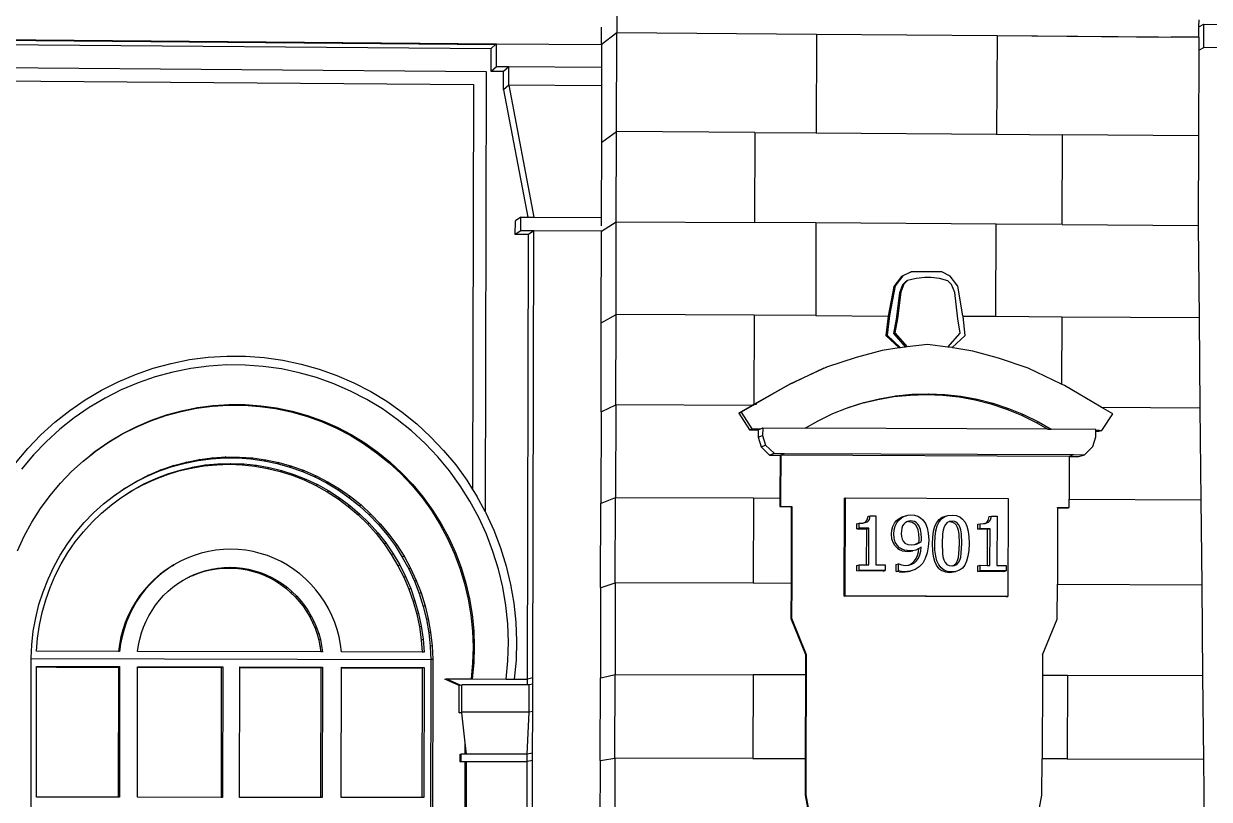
# Model space of a CAD drawing. Extents: x -106 to 80, y -44 to 65.
# Drawn here: x 4.62 to 34.31, y 10.8 to 30.22 of the extents above; entities that cross this region are included whole.
import ezdxf

# ---------------------------------------------------------------- set-up
doc = ezdxf.new("R2010")
doc.units = 0
doc.layers.get('0').update_dxf_attribs({"linetype": 'CONTINUOUS'})

msp = doc.modelspace()

# ---------------------------------------------------------------- linework, layer by layer
for p, q in [((19.47, 30.537), (19.469, 29.998)), ((34.05, 30.139), (34.051, 30.309)), ((19.077, 30.132), (19.076, 29.695)), ((19.078, 29.697), (19.469, 29.997)), ((19.462, 27.518), (19.469, 29.997)), ((19.469, 29.998), (24.474, 29.957)), ((19.469, 29.997), (19.469, 29.998)), ((19.469, 29.997), (24.474, 29.956)), ((34.049, 29.878), (34.05, 30.139)), ((34.05, 30.139), (34.175, 30.206)), ((34.172, 29.617), (34.175, 30.206)), ((34.175, 30.206), (38.14, 30.173)), ((3.073, 29.825), (16.456, 29.716)), ((3.073, 29.807), (16.436, 29.698)), ((3.073, 29.704), (16.324, 29.597)), ((16.436, 29.698), (16.324, 29.597)), ((16.436, 29.698), (16.456, 29.716)), ((16.454, 29.138), (16.456, 29.716)), ((16.456, 29.716), (19.076, 29.695)), ((19.076, 29.695), (19.078, 29.696)), ((19.076, 29.695), (19.078, 29.695)), ((19.078, 29.695), (19.099, 29.695)), ((19.098, 29.117), (19.099, 29.695)), ((19.099, 29.695), (19.099, 29.695)), ((24.474, 29.956), (24.466, 27.482)), ((24.474, 29.957), (28.992, 29.919)), ((24.474, 29.957), (24.474, 29.956)), ((24.474, 29.956), (28.992, 29.919)), ((28.992, 29.919), (28.982, 27.448)), ((28.992, 29.919), (34.049, 29.878)), ((28.992, 29.919), (28.992, 29.919)), ((28.992, 29.919), (33.354, 29.883)), ((34.049, 29.878), (33.354, 29.883)), ((34.049, 29.878), (34.048, 29.552)), ((16.323, 29.022), (16.324, 29.597)), ((34.048, 29.542), (34.038, 27.411)), ((34.048, 29.552), (34.172, 29.617)), ((34.048, 29.552), (34.048, 29.542)), ((36.612, 29.597), (34.172, 29.617)), ((3.318, 29.125), (16.196, 29.023)), ((16.454, 29.138), (16.323, 29.022)), ((16.77, 29.136), (16.454, 29.138)), ((16.77, 29.136), (16.637, 29.02)), ((16.769, 28.675), (16.77, 29.136)), ((19.079, 29.118), (16.77, 29.136)), ((19.098, 29.117), (19.08, 29.118)), ((19.097, 28.657), (19.098, 29.117)), ((16.196, 29.023), (16.172, 18.009)), ((16.637, 29.02), (16.323, 29.022)), ((16.636, 28.561), (16.637, 29.02)), ((3.517, 28.787), (15.882, 28.691)), ((15.882, 28.691), (15.861, 18.556)), ((16.769, 28.675), (16.636, 28.561)), ((16.636, 28.561), (17.239, 25.376)), ((16.769, 28.675), (17.393, 25.374)), ((19.08, 28.657), (16.769, 28.675)), ((19.097, 28.657), (19.081, 28.657)), ((19.093, 27.249), (19.097, 28.657)), ((19.093, 27.249), (19.462, 27.518)), ((19.457, 25.26), (19.462, 27.518)), ((22.924, 27.493), (19.462, 27.518)), ((22.924, 27.493), (22.917, 25.238)), ((22.924, 27.493), (24.466, 27.482)), ((24.466, 27.482), (28.982, 27.448)), ((28.982, 27.448), (30.635, 27.436)), ((30.626, 25.188), (30.635, 27.436)), ((34.038, 27.411), (30.635, 27.436)), ((34.038, 27.411), (34.028, 25.165)), ((19.088, 25.363), (19.093, 27.249)), ((16.929, 24.94), (16.93, 25.281)), ((17.064, 25.377), (16.93, 25.281)), ((17.064, 25.034), (17.064, 25.377)), ((17.064, 25.377), (17.239, 25.376)), ((17.239, 25.376), (17.393, 25.374)), ((17.393, 25.374), (19.087, 25.363)), ((19.087, 25.363), (19.088, 25.363)), ((19.088, 25.155), (19.088, 25.363)), ((19.088, 25.022), (19.457, 25.26)), ((19.451, 22.938), (19.457, 25.26)), ((19.457, 25.26), (22.917, 25.238)), ((24.459, 25.228), (22.917, 25.238)), ((17.064, 25.034), (16.929, 24.94)), ((17.256, 24.938), (16.929, 24.94)), ((17.392, 25.032), (17.064, 25.034)), ((17.392, 25.032), (17.256, 24.938)), ((17.366, 13.845), (17.392, 25.032)), ((19.088, 25.021), (17.392, 25.032)), ((19.082, 22.73), (19.088, 25.021)), ((19.088, 25.021), (19.088, 25.03)), ((19.088, 25.021), (19.088, 25.021)), ((19.088, 25.021), (19.088, 25.021)), ((24.459, 25.228), (24.452, 22.909)), ((28.973, 25.198), (24.459, 25.228)), ((28.965, 22.884), (28.973, 25.198)), ((30.626, 25.188), (28.973, 25.198)), ((30.626, 25.188), (34.028, 25.165)), ((34.028, 25.165), (34.051, 22.855)), ((17.231, 13.81), (17.256, 24.938)), ((26.598, 23.889), (26.405, 23.64)), ((26.631, 23.905), (26.438, 23.656)), ((26.807, 23.989), (26.598, 23.889)), ((26.598, 23.889), (26.631, 23.905)), ((26.718, 23.771), (26.625, 23.682)), ((26.807, 23.989), (26.631, 23.905)), ((26.751, 23.787), (26.658, 23.698)), ((26.751, 23.787), (26.718, 23.771)), ((26.966, 23.842), (26.751, 23.787)), ((26.807, 23.989), (26.84, 24.005)), ((26.84, 24.005), (26.807, 23.989)), ((26.807, 23.989), (26.807, 23.989)), ((27.609, 24.001), (26.84, 24.005)), ((27.182, 23.866), (26.966, 23.842)), ((27.334, 23.865), (27.182, 23.866)), ((27.549, 23.838), (27.334, 23.865)), ((27.764, 23.781), (27.549, 23.838)), ((27.817, 23.898), (27.609, 24.001)), ((27.856, 23.691), (27.764, 23.781)), ((28.008, 23.647), (27.817, 23.898)), ((26.405, 23.64), (26.269, 22.899)), ((26.438, 23.656), (26.301, 22.914)), ((26.405, 23.64), (26.438, 23.656)), ((26.548, 23.481), (26.464, 22.821)), ((26.581, 23.497), (26.497, 22.836)), ((26.625, 23.682), (26.548, 23.481)), ((26.581, 23.497), (26.548, 23.481)), ((26.658, 23.698), (26.581, 23.497)), ((26.658, 23.698), (26.625, 23.682)), ((27.932, 23.489), (27.856, 23.691)), ((28.01, 22.827), (27.932, 23.489)), ((28.139, 22.903), (28.008, 23.647)), ((19.093, 22.736), (19.451, 22.938)), ((19.445, 20.674), (19.451, 22.938)), ((22.91, 22.918), (19.451, 22.938)), ((22.91, 22.918), (22.903, 20.683)), ((24.452, 22.909), (22.91, 22.918)), ((24.452, 22.909), (26.269, 22.899)), ((26.269, 22.899), (26.209, 22.409)), ((26.301, 22.914), (26.242, 22.423)), ((26.269, 22.899), (26.301, 22.914)), ((28.141, 22.888), (28.139, 22.903)), ((28.965, 22.884), (28.141, 22.888)), ((28.195, 22.412), (28.141, 22.888)), ((30.616, 22.874), (28.965, 22.884)), ((30.616, 22.874), (30.609, 21.191)), ((34.051, 22.855), (30.616, 22.874)), ((19.076, 20.497), (19.082, 22.73)), ((19.082, 22.73), (19.092, 22.736)), ((26.464, 22.821), (26.399, 22.464)), ((26.497, 22.836), (26.432, 22.478)), ((26.497, 22.836), (26.464, 22.821)), ((28.073, 22.469), (28.01, 22.827)), ((34.051, 22.855), (34.074, 20.603)), ((26.209, 22.409), (26.242, 22.423)), ((26.209, 22.409), (26.538, 22.099)), ((26.242, 22.423), (26.579, 22.105)), ((26.432, 22.478), (26.399, 22.464)), ((26.399, 22.464), (26.703, 22.121)), ((26.432, 22.478), (26.745, 22.126)), ((27.758, 22.121), (28.073, 22.469)), ((27.866, 22.107), (28.195, 22.412)), ((26.119, 22.033), (25.467, 21.864)), ((26.538, 22.099), (26.119, 22.033)), ((26.579, 22.105), (26.538, 22.099)), ((26.62, 22.112), (26.579, 22.105)), ((26.703, 22.121), (26.62, 22.112)), ((26.745, 22.126), (26.703, 22.121)), ((27.252, 22.186), (26.745, 22.126)), ((27.758, 22.121), (27.252, 22.186)), ((27.866, 22.107), (27.758, 22.121)), ((27.882, 22.105), (27.866, 22.107)), ((28.383, 22.021), (27.882, 22.105)), ((29.031, 21.845), (28.383, 22.021)), ((7.86, 21.591), (8.313, 21.714)), ((8.313, 21.714), (8.773, 21.807)), ((8.773, 21.807), (9.238, 21.868)), ((9.238, 21.868), (9.706, 21.897)), ((9.708, 21.675), (9.254, 21.646)), ((9.706, 21.897), (10.175, 21.894)), ((10.164, 21.672), (9.708, 21.675)), ((10.175, 21.894), (10.642, 21.86)), ((10.642, 21.86), (11.106, 21.795)), ((11.106, 21.795), (11.565, 21.698)), ((11.565, 21.698), (12.016, 21.57)), ((25.467, 21.864), (24.721, 21.617)), ((29.773, 21.59), (29.031, 21.845)), ((6.983, 21.254), (7.416, 21.437)), ((7.416, 21.437), (7.86, 21.591)), ((7.914, 21.377), (7.483, 21.227)), ((8.354, 21.497), (7.914, 21.377)), ((8.802, 21.587), (8.354, 21.497)), ((9.254, 21.646), (8.802, 21.587)), ((10.618, 21.639), (10.164, 21.672)), ((11.07, 21.575), (10.618, 21.639)), ((11.516, 21.481), (11.07, 21.575)), ((11.954, 21.356), (11.516, 21.481)), ((12.016, 21.57), (12.458, 21.412)), ((12.458, 21.412), (12.889, 21.224)), ((24.659, 21.59), (23.744, 21.164)), ((24.721, 21.617), (23.804, 21.191)), ((24.659, 21.59), (24.721, 21.617)), ((30.609, 21.191), (29.773, 21.59)), ((6.563, 21.041), (6.983, 21.254)), ((7.483, 21.227), (7.062, 21.049)), ((12.384, 21.203), (11.954, 21.356)), ((12.803, 21.02), (12.384, 21.203)), ((12.889, 21.224), (13.307, 21.008)), ((23.744, 21.164), (22.903, 20.683)), ((23.804, 21.191), (22.962, 20.708)), ((23.744, 21.164), (23.804, 21.191)), ((30.683, 21.156), (30.609, 21.191)), ((31.56, 20.641), (30.683, 21.156)), ((5.77, 20.533), (6.158, 20.801)), ((6.158, 20.801), (6.563, 21.041)), ((6.654, 20.842), (6.26, 20.608)), ((7.062, 21.049), (6.654, 20.842)), ((13.209, 20.81), (12.803, 21.02)), ((13.6, 20.573), (13.209, 20.81)), ((13.307, 21.008), (13.709, 20.764)), ((25.609, 20.715), (26.007, 20.812)), ((25.655, 20.733), (26.053, 20.83)), ((26.007, 20.812), (26.41, 20.882)), ((26.007, 20.812), (26.053, 20.83)), ((26.053, 20.83), (26.457, 20.9)), ((26.41, 20.882), (26.817, 20.922)), ((26.41, 20.882), (26.457, 20.9)), ((26.457, 20.9), (26.865, 20.941)), ((26.817, 20.922), (26.865, 20.941)), ((26.817, 20.922), (27.226, 20.935)), ((26.865, 20.941), (27.274, 20.953)), ((27.226, 20.935), (27.274, 20.953)), ((27.226, 20.935), (27.635, 20.918)), ((27.274, 20.953), (27.683, 20.937)), ((27.635, 20.918), (27.683, 20.937)), ((27.635, 20.918), (28.041, 20.873)), ((27.683, 20.937), (28.09, 20.892)), ((28.041, 20.873), (28.09, 20.892)), ((28.041, 20.873), (28.443, 20.8)), ((28.09, 20.892), (28.493, 20.819)), ((28.443, 20.8), (28.493, 20.819)), ((28.443, 20.8), (28.84, 20.699)), ((28.493, 20.819), (28.89, 20.717)), ((5.399, 20.24), (5.77, 20.533)), ((6.26, 20.608), (5.882, 20.348)), ((8.175, 20.407), (8.559, 20.512)), ((8.197, 20.424), (8.581, 20.529)), ((8.559, 20.512), (8.949, 20.591)), ((8.559, 20.512), (8.581, 20.529)), ((8.581, 20.529), (8.971, 20.608)), ((8.949, 20.591), (9.343, 20.643)), ((8.949, 20.591), (8.971, 20.608)), ((8.971, 20.608), (9.366, 20.66)), ((9.343, 20.643), (9.739, 20.668)), ((9.343, 20.643), (9.366, 20.66)), ((9.366, 20.66), (9.763, 20.685)), ((9.739, 20.668), (9.763, 20.685)), ((9.739, 20.668), (9.764, 20.667)), ((9.763, 20.685), (9.764, 20.685)), ((9.764, 20.667), (9.764, 20.685)), ((9.764, 20.685), (10.161, 20.683)), ((9.764, 20.667), (10.136, 20.666)), ((10.136, 20.666), (10.161, 20.683)), ((10.136, 20.666), (10.532, 20.637)), ((10.161, 20.683), (10.557, 20.654)), ((10.532, 20.637), (10.557, 20.654)), ((10.532, 20.637), (10.926, 20.581)), ((10.557, 20.654), (10.951, 20.599)), ((10.926, 20.581), (10.951, 20.599)), ((10.926, 20.581), (11.314, 20.499)), ((10.951, 20.599), (11.34, 20.516)), ((11.314, 20.499), (11.34, 20.516)), ((11.314, 20.499), (11.697, 20.39)), ((11.34, 20.516), (11.723, 20.408)), ((13.974, 20.31), (13.6, 20.573)), ((13.709, 20.764), (14.095, 20.494)), ((14.095, 20.494), (14.462, 20.198)), ((19.076, 20.497), (19.07, 18.211)), ((19.076, 20.497), (19.097, 20.507)), ((19.097, 20.507), (19.445, 20.674)), ((19.445, 20.674), (19.439, 18.357)), ((22.859, 20.658), (19.445, 20.674)), ((22.859, 20.658), (22.525, 20.467)), ((22.525, 20.467), (22.583, 20.492)), ((22.918, 20.683), (22.583, 20.492)), ((22.583, 20.492), (22.853, 20.078)), ((22.903, 20.683), (22.859, 20.658)), ((22.859, 20.658), (22.918, 20.683)), ((22.903, 20.683), (22.962, 20.708)), ((22.962, 20.683), (22.918, 20.683)), ((22.962, 20.708), (22.962, 20.683)), ((24.882, 20.455), (25.22, 20.59)), ((25.22, 20.59), (25.609, 20.715)), ((25.22, 20.59), (25.264, 20.608)), ((25.264, 20.608), (25.655, 20.733)), ((25.609, 20.715), (25.655, 20.733)), ((28.84, 20.699), (28.89, 20.717)), ((28.84, 20.699), (29.229, 20.57)), ((28.89, 20.717), (29.279, 20.588)), ((29.229, 20.57), (29.279, 20.588)), ((29.229, 20.57), (29.608, 20.415)), ((29.279, 20.588), (29.659, 20.432)), ((31.604, 20.615), (31.56, 20.641)), ((31.604, 20.615), (34.074, 20.603)), ((31.892, 20.447), (31.604, 20.615)), ((34.074, 20.603), (34.097, 18.299)), ((5.049, 19.922), (5.399, 20.24)), ((5.882, 20.348), (5.523, 20.063)), ((7.433, 20.12), (7.799, 20.276)), ((7.454, 20.137), (7.821, 20.293)), ((7.799, 20.276), (8.175, 20.407)), ((7.799, 20.276), (7.821, 20.293)), ((7.821, 20.293), (8.197, 20.424)), ((8.175, 20.407), (8.197, 20.424)), ((11.697, 20.39), (11.723, 20.408)), ((11.697, 20.39), (12.072, 20.256)), ((11.723, 20.408), (12.098, 20.273)), ((12.072, 20.256), (12.098, 20.273)), ((12.072, 20.256), (12.436, 20.097)), ((12.098, 20.273), (12.464, 20.114)), ((14.331, 20.022), (13.974, 20.31)), ((14.462, 20.198), (14.809, 19.878)), ((22.525, 20.467), (22.794, 20.054)), ((24.189, 20.093), (24.511, 20.276)), ((24.511, 20.276), (24.882, 20.455)), ((29.608, 20.415), (29.659, 20.432)), ((29.608, 20.415), (29.975, 20.233)), ((29.659, 20.432), (30.027, 20.25)), ((29.975, 20.233), (30.027, 20.25)), ((29.975, 20.233), (30.264, 20.065)), ((30.027, 20.25), (30.346, 20.064)), ((31.62, 20.037), (31.892, 20.447)), ((4.72, 19.581), (5.049, 19.922)), ((5.523, 20.063), (5.182, 19.753)), ((6.734, 19.735), (7.077, 19.939)), ((6.754, 19.751), (7.098, 19.956)), ((7.077, 19.939), (7.433, 20.12)), ((7.077, 19.939), (7.098, 19.956)), ((7.098, 19.956), (7.454, 20.137)), ((7.433, 20.12), (7.454, 20.137)), ((12.436, 20.097), (12.464, 20.114)), ((12.436, 20.097), (12.79, 19.913)), ((12.464, 20.114), (12.818, 19.93)), ((12.79, 19.913), (12.818, 19.93)), ((12.79, 19.913), (13.131, 19.706)), ((12.818, 19.93), (13.159, 19.723)), ((14.669, 19.711), (14.331, 20.022)), ((22.794, 20.054), (22.853, 20.078)), ((22.794, 20.054), (23.013, 20.053)), ((22.853, 20.078), (23.073, 20.077)), ((23.013, 20.053), (23.073, 20.077)), ((23.013, 20.053), (23.013, 19.865)), ((23.013, 19.865), (23.123, 19.909)), ((23.073, 20.077), (23.124, 20.098)), ((23.124, 20.098), (23.123, 19.909)), ((23.123, 19.909), (23.197, 19.669)), ((23.124, 20.098), (24.189, 20.093)), ((30.264, 20.065), (24.189, 20.093)), ((30.264, 20.065), (30.346, 20.064)), ((31.467, 20.059), (30.346, 20.064)), ((31.466, 19.871), (31.467, 20.014)), ((31.467, 20.038), (31.467, 20.059)), ((31.467, 20.038), (31.561, 20.038)), ((31.467, 20.014), (31.467, 20.038)), ((31.467, 20.014), (31.545, 20.013)), ((31.545, 20.013), (31.561, 20.038)), ((31.545, 20.013), (31.62, 20.037)), ((31.561, 20.038), (31.62, 20.037)), ((5.182, 19.753), (4.863, 19.422)), ((6.406, 19.508), (6.734, 19.735)), ((6.425, 19.524), (6.754, 19.751)), ((6.734, 19.735), (6.754, 19.751)), ((13.131, 19.706), (13.159, 19.723)), ((13.131, 19.706), (13.457, 19.477)), ((13.159, 19.723), (13.486, 19.493)), ((14.985, 19.378), (14.669, 19.711)), ((14.809, 19.878), (15.134, 19.535)), ((23.013, 19.865), (23.086, 19.625)), ((23.086, 19.625), (23.197, 19.669)), ((23.086, 19.625), (23.296, 19.419)), ((23.197, 19.669), (23.408, 19.462)), ((31.18, 19.427), (31.391, 19.632)), ((31.391, 19.632), (31.466, 19.871)), ((4.415, 19.219), (4.72, 19.581)), ((4.863, 19.422), (4.566, 19.069)), ((6.105, 19.268), (6.263, 19.394)), ((6.112, 19.274), (6.262, 19.394)), ((6.262, 19.394), (6.303, 19.427)), ((6.263, 19.394), (6.262, 19.394)), ((6.263, 19.394), (6.304, 19.426)), ((6.303, 19.427), (6.411, 19.512)), ((6.304, 19.426), (6.303, 19.427)), ((6.304, 19.426), (6.406, 19.508)), ((6.406, 19.508), (6.411, 19.512)), ((6.411, 19.512), (6.425, 19.524)), ((6.411, 19.512), (6.425, 19.524)), ((6.411, 19.512), (6.411, 19.512)), ((8.691, 19.241), (9.018, 19.307)), ((8.984, 19.283), (9.314, 19.327)), ((9.018, 19.307), (8.984, 19.283)), ((9.018, 19.307), (9.349, 19.35)), ((9.349, 19.35), (9.314, 19.327)), ((9.314, 19.327), (9.646, 19.348)), ((9.349, 19.35), (9.682, 19.371)), ((9.682, 19.371), (9.646, 19.348)), ((9.646, 19.348), (9.979, 19.346)), ((9.682, 19.371), (10.015, 19.37)), ((10.015, 19.37), (9.979, 19.346)), ((9.979, 19.346), (10.31, 19.322)), ((10.015, 19.37), (10.347, 19.346)), ((10.347, 19.346), (10.31, 19.322)), ((10.31, 19.322), (10.64, 19.276)), ((10.347, 19.346), (10.677, 19.3)), ((10.677, 19.3), (10.64, 19.276)), ((10.677, 19.3), (11.004, 19.231)), ((13.457, 19.477), (13.486, 19.493)), ((13.457, 19.477), (13.768, 19.225)), ((13.486, 19.493), (13.797, 19.241)), ((15.278, 19.024), (14.985, 19.378)), ((15.134, 19.535), (15.437, 19.172)), ((23.296, 19.419), (23.408, 19.462)), ((23.296, 19.419), (23.56, 19.418)), ((23.408, 19.462), (23.673, 19.46)), ((23.56, 19.418), (23.557, 18.341)), ((23.56, 19.418), (23.577, 19.424)), ((23.577, 19.424), (23.574, 18.347)), ((23.577, 19.424), (23.673, 19.46)), ((23.577, 19.424), (30.8, 19.393)), ((23.673, 19.46), (30.917, 19.429)), ((30.8, 19.386), (30.796, 18.312)), ((30.8, 19.393), (30.917, 19.429)), ((30.8, 19.386), (30.8, 19.393)), ((30.8, 19.386), (31.042, 19.385)), ((30.917, 19.429), (31.18, 19.427)), ((31.042, 19.385), (31.18, 19.427)), ((5.537, 18.714), (5.815, 19.004)), ((5.815, 19.004), (6.105, 19.268)), ((6.105, 19.268), (6.112, 19.274)), ((7.714, 18.891), (8.021, 19.021)), ((7.746, 18.914), (8.054, 19.045)), ((8.021, 19.021), (8.336, 19.13)), ((8.054, 19.045), (8.021, 19.021)), ((8.054, 19.045), (8.369, 19.154)), ((8.192, 18.925), (8.499, 19.02)), ((8.225, 18.948), (8.533, 19.044)), ((8.336, 19.13), (8.658, 19.218)), ((8.369, 19.154), (8.336, 19.13)), ((8.369, 19.154), (8.691, 19.241)), ((8.499, 19.02), (8.812, 19.094)), ((8.499, 19.02), (8.533, 19.044)), ((8.533, 19.044), (8.846, 19.118)), ((8.658, 19.218), (8.984, 19.283)), ((8.691, 19.241), (8.658, 19.218)), ((8.812, 19.094), (9.129, 19.147)), ((8.812, 19.094), (8.846, 19.118)), ((8.846, 19.118), (9.164, 19.17)), ((9.129, 19.147), (9.449, 19.178)), ((9.129, 19.147), (9.164, 19.17)), ((9.164, 19.17), (9.484, 19.201)), ((9.449, 19.178), (9.484, 19.201)), ((9.449, 19.178), (9.77, 19.187)), ((9.484, 19.201), (9.806, 19.211)), ((9.77, 19.187), (9.806, 19.211)), ((9.77, 19.187), (10.091, 19.175)), ((9.806, 19.211), (10.127, 19.199)), ((10.091, 19.175), (10.127, 19.199)), ((10.091, 19.175), (10.41, 19.141)), ((10.127, 19.199), (10.447, 19.165)), ((10.41, 19.141), (10.447, 19.165)), ((10.41, 19.141), (10.727, 19.086)), ((10.447, 19.165), (10.764, 19.109)), ((10.64, 19.276), (10.966, 19.208)), ((10.727, 19.086), (10.764, 19.109)), ((10.727, 19.086), (11.039, 19.01)), ((10.764, 19.109), (11.077, 19.033)), ((11.004, 19.231), (10.966, 19.208)), ((10.966, 19.208), (11.286, 19.118)), ((11.004, 19.231), (11.325, 19.141)), ((11.039, 19.01), (11.077, 19.033)), ((11.039, 19.01), (11.345, 18.912)), ((11.077, 19.033), (11.384, 18.935)), ((11.325, 19.141), (11.286, 19.118)), ((11.286, 19.118), (11.6, 19.006)), ((11.325, 19.141), (11.64, 19.029)), ((11.64, 19.029), (11.6, 19.006)), ((11.6, 19.006), (11.906, 18.874)), ((11.64, 19.029), (11.946, 18.897)), ((13.768, 19.225), (13.797, 19.241)), ((13.768, 19.225), (14.062, 18.954)), ((13.797, 19.241), (14.091, 18.969)), ((15.549, 18.651), (15.278, 19.024)), ((15.437, 19.172), (15.715, 18.788)), ((5.279, 18.405), (5.537, 18.714)), ((7.129, 18.57), (7.416, 18.741)), ((7.159, 18.593), (7.447, 18.763)), ((7.437, 18.756), (7.416, 18.741)), ((7.416, 18.741), (7.446, 18.756)), ((7.445, 18.761), (7.437, 18.756)), ((7.437, 18.756), (7.446, 18.756)), ((7.447, 18.763), (7.445, 18.761)), ((7.445, 18.761), (7.458, 18.762)), ((7.446, 18.756), (7.458, 18.762)), ((7.447, 18.763), (7.746, 18.914)), ((7.458, 18.762), (7.714, 18.891)), ((7.599, 18.675), (7.891, 18.81)), ((7.63, 18.697), (7.923, 18.833)), ((7.746, 18.914), (7.714, 18.891)), ((7.891, 18.81), (8.192, 18.925)), ((7.891, 18.81), (7.923, 18.833)), ((7.923, 18.833), (8.225, 18.948)), ((8.192, 18.925), (8.225, 18.948)), ((11.345, 18.912), (11.384, 18.935)), ((11.345, 18.912), (11.645, 18.795)), ((11.384, 18.935), (11.684, 18.817)), ((11.645, 18.795), (11.684, 18.817)), ((11.645, 18.795), (11.936, 18.657)), ((11.684, 18.817), (11.976, 18.679)), ((11.946, 18.897), (11.906, 18.874)), ((11.906, 18.874), (12.203, 18.721)), ((11.946, 18.897), (12.243, 18.744)), ((12.243, 18.744), (12.203, 18.721)), ((12.203, 18.721), (12.489, 18.549)), ((12.243, 18.744), (12.53, 18.571)), ((14.062, 18.954), (14.091, 18.969)), ((14.062, 18.954), (14.337, 18.662)), ((14.091, 18.969), (14.367, 18.678)), ((15.715, 18.788), (15.861, 18.556)), ((6.869, 18.392), (7.035, 18.506)), ((6.883, 18.403), (7.035, 18.507)), ((7.035, 18.507), (7.159, 18.593)), ((7.035, 18.506), (7.129, 18.57)), ((7.035, 18.506), (7.035, 18.507)), ((7.048, 18.349), (7.316, 18.52)), ((7.074, 18.368), (7.347, 18.542)), ((7.159, 18.593), (7.129, 18.57)), ((7.316, 18.52), (7.599, 18.675)), ((7.316, 18.52), (7.347, 18.542)), ((7.347, 18.542), (7.63, 18.697)), ((7.599, 18.675), (7.63, 18.697)), ((11.936, 18.657), (11.976, 18.679)), ((11.936, 18.657), (12.218, 18.5)), ((11.976, 18.679), (12.258, 18.522)), ((12.218, 18.5), (12.258, 18.522)), ((12.218, 18.5), (12.489, 18.325)), ((12.258, 18.522), (12.53, 18.346)), ((12.53, 18.571), (12.489, 18.549)), ((12.489, 18.549), (12.763, 18.357)), ((12.53, 18.571), (12.805, 18.379)), ((14.337, 18.662), (14.367, 18.678)), ((14.337, 18.662), (14.593, 18.354)), ((14.367, 18.678), (14.623, 18.368)), ((15.794, 18.261), (15.549, 18.651)), ((15.861, 18.556), (15.967, 18.387)), ((5.041, 18.08), (5.279, 18.405)), ((6.37, 17.97), (6.619, 18.195)), ((6.565, 17.967), (6.813, 18.176)), ((6.619, 18.195), (6.869, 18.392)), ((6.813, 18.176), (7.048, 18.349)), ((6.869, 18.392), (6.883, 18.403)), ((7.048, 18.349), (7.074, 18.368)), ((12.489, 18.325), (12.53, 18.346)), ((12.489, 18.325), (12.747, 18.131)), ((12.53, 18.346), (12.789, 18.153)), ((12.747, 18.131), (12.789, 18.153)), ((12.747, 18.131), (12.993, 17.921)), ((12.805, 18.379), (12.763, 18.357)), ((12.763, 18.357), (13.025, 18.148)), ((12.789, 18.153), (13.035, 17.942)), ((12.805, 18.379), (13.067, 18.17)), ((13.067, 18.17), (13.025, 18.148)), ((13.025, 18.148), (13.272, 17.922)), ((13.067, 18.17), (13.314, 17.943)), ((14.593, 18.354), (14.623, 18.368)), ((14.593, 18.354), (14.828, 18.028)), ((14.623, 18.368), (14.858, 18.042)), ((16.013, 17.855), (15.794, 18.261)), ((16.172, 18.009), (15.967, 18.387)), ((19.065, 16.101), (19.07, 18.211)), ((19.07, 18.211), (19.101, 18.223)), ((19.102, 18.224), (19.439, 18.357)), ((19.433, 16.219), (19.439, 18.357)), ((19.439, 18.357), (22.896, 18.344)), ((22.896, 18.344), (22.889, 16.208)), ((22.896, 18.344), (23.557, 18.341)), ((23.557, 18.341), (23.556, 18.127)), ((23.556, 18.127), (23.573, 18.133)), ((23.556, 18.127), (23.841, 18.126)), ((23.557, 18.341), (23.574, 18.347)), ((23.574, 18.347), (23.573, 18.133)), ((23.573, 18.133), (23.858, 18.132)), ((23.841, 18.126), (23.835, 16.205)), ((23.841, 18.126), (23.858, 18.132)), ((23.858, 18.132), (23.852, 16.209)), ((25.162, 15.885), (25.17, 18.341)), ((25.17, 18.341), (25.197, 18.35)), ((25.189, 15.892), (25.197, 18.35)), ((25.197, 18.35), (29.27, 18.333)), ((29.27, 18.333), (29.261, 15.879)), ((30.795, 18.104), (30.796, 18.312)), ((30.796, 18.312), (34.097, 18.299)), ((34.097, 18.299), (34.119, 16.167)), ((4.825, 17.739), (5.041, 18.08)), ((6.136, 17.728), (6.37, 17.97)), ((6.332, 17.741), (6.565, 17.967)), ((12.993, 17.921), (13.035, 17.942)), ((12.993, 17.921), (13.225, 17.695)), ((13.035, 17.942), (13.267, 17.715)), ((13.314, 17.943), (13.272, 17.922)), ((13.272, 17.922), (13.504, 17.679)), ((13.314, 17.943), (13.547, 17.7)), ((14.828, 18.028), (14.858, 18.042)), ((14.828, 18.028), (15.041, 17.687)), ((14.858, 18.042), (15.071, 17.701)), ((16.205, 17.436), (16.013, 17.855)), ((16.172, 18.009), (16.193, 17.97)), ((16.193, 17.97), (16.391, 17.538)), ((25.741, 17.795), (25.764, 17.888)), ((25.764, 17.888), (25.819, 17.901)), ((25.797, 17.808), (25.819, 17.901)), ((25.819, 17.901), (25.96, 17.901)), ((25.96, 17.901), (25.955, 16.668)), ((26.479, 17.78), (26.542, 17.834)), ((26.536, 17.793), (26.598, 17.846)), ((26.542, 17.834), (26.616, 17.874)), ((26.598, 17.846), (26.673, 17.887)), ((26.616, 17.874), (26.698, 17.899)), ((26.673, 17.887), (26.721, 17.901)), ((26.698, 17.899), (26.755, 17.912)), ((26.698, 17.899), (26.721, 17.901)), ((26.721, 17.901), (26.755, 17.912)), ((26.755, 17.912), (26.837, 17.92)), ((26.837, 17.92), (26.926, 17.912)), ((26.926, 17.912), (27.006, 17.888)), ((27.006, 17.888), (27.076, 17.849)), ((27.076, 17.849), (27.136, 17.796)), ((27.54, 17.746), (27.6, 17.821)), ((27.542, 17.808), (27.616, 17.861)), ((27.6, 17.821), (27.674, 17.874)), ((27.616, 17.861), (27.705, 17.893)), ((27.674, 17.874), (27.763, 17.906)), ((27.705, 17.893), (27.763, 17.906)), ((27.763, 17.906), (27.865, 17.916)), ((27.865, 17.916), (27.969, 17.905)), ((27.969, 17.905), (28.058, 17.871)), ((28.058, 17.871), (28.132, 17.815)), ((28.132, 17.815), (28.191, 17.738)), ((28.77, 17.784), (28.793, 17.877)), ((28.793, 17.877), (28.852, 17.889)), ((28.829, 17.796), (28.852, 17.889)), ((28.852, 17.889), (28.992, 17.889)), ((28.992, 17.889), (28.987, 16.658)), ((30.511, 18.1), (30.504, 16.183)), ((30.511, 18.106), (30.774, 18.104)), ((30.511, 18.1), (30.511, 18.106)), ((30.511, 18.1), (30.774, 18.099)), ((30.774, 18.099), (30.774, 18.104)), ((30.774, 18.099), (30.795, 18.104)), ((30.774, 18.104), (30.795, 18.104)), ((4.632, 17.385), (4.825, 17.739)), ((5.918, 17.471), (6.136, 17.728)), ((6.113, 17.5), (6.332, 17.741)), ((13.225, 17.695), (13.267, 17.715)), ((13.225, 17.695), (13.441, 17.453)), ((13.267, 17.715), (13.484, 17.473)), ((13.547, 17.7), (13.504, 17.679)), ((13.504, 17.679), (13.719, 17.422)), ((13.547, 17.7), (13.763, 17.442)), ((15.041, 17.687), (15.071, 17.701)), ((15.041, 17.687), (15.231, 17.333)), ((15.071, 17.701), (15.262, 17.346)), ((16.391, 17.538), (16.561, 17.095)), ((25.485, 17.698), (25.541, 17.711)), ((25.485, 17.574), (25.485, 17.698)), ((25.485, 17.574), (25.54, 17.586)), ((25.485, 17.574), (25.729, 17.573)), ((25.54, 17.586), (25.541, 17.711)), ((25.785, 17.585), (25.54, 17.586)), ((25.541, 17.711), (25.635, 17.718)), ((25.635, 17.718), (25.689, 17.738)), ((25.635, 17.718), (25.661, 17.721)), ((25.661, 17.721), (25.745, 17.75)), ((25.689, 17.738), (25.719, 17.762)), ((25.719, 17.762), (25.741, 17.795)), ((25.726, 16.669), (25.729, 17.573)), ((25.729, 17.573), (25.785, 17.585)), ((25.745, 17.75), (25.774, 17.775)), ((25.774, 17.775), (25.797, 17.808)), ((25.782, 16.668), (25.785, 17.585)), ((26.351, 17.437), (26.36, 17.538)), ((26.36, 17.538), (26.386, 17.63)), ((26.386, 17.63), (26.426, 17.711)), ((26.408, 17.45), (26.417, 17.551)), ((26.417, 17.551), (26.442, 17.642)), ((26.426, 17.711), (26.479, 17.78)), ((26.442, 17.642), (26.483, 17.724)), ((26.483, 17.724), (26.536, 17.793)), ((26.608, 17.591), (26.591, 17.456)), ((26.629, 17.645), (26.608, 17.591)), ((26.658, 17.69), (26.629, 17.645)), ((26.694, 17.725), (26.658, 17.69)), ((26.736, 17.751), (26.694, 17.725)), ((26.75, 17.755), (26.736, 17.751)), ((26.783, 17.766), (26.75, 17.755)), ((26.779, 17.758), (26.75, 17.755)), ((26.779, 17.758), (26.868, 17.741)), ((26.836, 17.77), (26.783, 17.766)), ((26.925, 17.754), (26.836, 17.77)), ((26.868, 17.741), (26.909, 17.717)), ((26.909, 17.717), (26.949, 17.68)), ((26.966, 17.73), (26.925, 17.754)), ((26.988, 17.622), (26.949, 17.68)), ((27.006, 17.693), (26.966, 17.73)), ((27.018, 17.545), (26.988, 17.622)), ((27.045, 17.635), (27.006, 17.693)), ((27.036, 17.444), (27.018, 17.545)), ((27.075, 17.557), (27.045, 17.635)), ((27.093, 17.456), (27.075, 17.557)), ((27.136, 17.796), (27.198, 17.709)), ((27.198, 17.709), (27.244, 17.598)), ((27.244, 17.598), (27.272, 17.46)), ((27.402, 17.513), (27.436, 17.636)), ((27.436, 17.636), (27.482, 17.734)), ((27.44, 17.378), (27.46, 17.526)), ((27.46, 17.526), (27.493, 17.648)), ((27.482, 17.734), (27.542, 17.808)), ((27.493, 17.648), (27.54, 17.746)), ((27.641, 17.542), (27.627, 17.445)), ((27.665, 17.621), (27.641, 17.542)), ((27.698, 17.684), (27.665, 17.621)), ((27.741, 17.729), (27.698, 17.684)), ((27.782, 17.749), (27.741, 17.729)), ((27.796, 17.756), (27.782, 17.749)), ((27.807, 17.752), (27.782, 17.749)), ((27.865, 17.765), (27.796, 17.756)), ((27.807, 17.752), (27.875, 17.743)), ((27.934, 17.755), (27.865, 17.765)), ((27.875, 17.743), (27.93, 17.715)), ((27.972, 17.671), (27.93, 17.715)), ((27.988, 17.728), (27.934, 17.755)), ((28.004, 17.609), (27.972, 17.671)), ((28.03, 17.683), (27.988, 17.728)), ((28.027, 17.532), (28.004, 17.609)), ((28.041, 17.437), (28.027, 17.532)), ((28.062, 17.622), (28.03, 17.683)), ((28.085, 17.544), (28.062, 17.622)), ((28.1, 17.449), (28.085, 17.544)), ((28.191, 17.738), (28.236, 17.638)), ((28.236, 17.638), (28.268, 17.516)), ((28.514, 17.562), (28.515, 17.687)), ((28.514, 17.562), (28.573, 17.575)), ((28.758, 17.561), (28.514, 17.562)), ((28.515, 17.687), (28.574, 17.7)), ((28.573, 17.575), (28.574, 17.7)), ((28.817, 17.574), (28.573, 17.575)), ((28.574, 17.7), (28.663, 17.707)), ((28.663, 17.707), (28.719, 17.726)), ((28.663, 17.707), (28.694, 17.709)), ((28.694, 17.709), (28.778, 17.739)), ((28.719, 17.726), (28.748, 17.75)), ((28.748, 17.75), (28.77, 17.784)), ((28.755, 16.658), (28.758, 17.561)), ((28.758, 17.561), (28.817, 17.574)), ((28.778, 17.739), (28.807, 17.763)), ((28.807, 17.763), (28.829, 17.796)), ((28.814, 16.658), (28.817, 17.574)), ((4.463, 17.018), (4.632, 17.385)), ((5.717, 17.199), (5.918, 17.471)), ((5.726, 16.977), (5.911, 17.245)), ((5.911, 17.245), (6.113, 17.5)), ((13.441, 17.453), (13.484, 17.473)), ((13.441, 17.453), (13.641, 17.198)), ((13.484, 17.473), (13.684, 17.218)), ((13.763, 17.442), (13.719, 17.422)), ((13.719, 17.422), (13.917, 17.151)), ((13.763, 17.442), (13.961, 17.17)), ((15.231, 17.333), (15.262, 17.346)), ((15.231, 17.333), (15.398, 16.967)), ((15.262, 17.346), (15.429, 16.979)), ((16.37, 17.004), (16.205, 17.436)), ((26.36, 17.325), (26.351, 17.437)), ((26.388, 17.23), (26.36, 17.325)), ((26.433, 17.152), (26.388, 17.23)), ((26.417, 17.337), (26.408, 17.45)), ((26.444, 17.242), (26.417, 17.337)), ((26.49, 17.164), (26.444, 17.242)), ((26.591, 17.456), (26.597, 17.378)), ((26.597, 17.378), (26.613, 17.314)), ((26.613, 17.314), (26.641, 17.262)), ((26.641, 17.262), (26.683, 17.217)), ((26.93, 17.181), (27.038, 17.231)), ((26.979, 17.189), (27.095, 17.243)), ((27.042, 17.318), (27.036, 17.444)), ((27.038, 17.231), (27.041, 17.268)), ((27.041, 17.268), (27.042, 17.318)), ((27.099, 17.33), (27.093, 17.456)), ((27.095, 17.243), (27.098, 17.28)), ((27.098, 17.28), (27.099, 17.33)), ((27.281, 17.289), (27.271, 17.124)), ((27.272, 17.46), (27.281, 17.289)), ((27.375, 17.193), (27.382, 17.366)), ((27.382, 17.366), (27.402, 17.513)), ((27.433, 17.205), (27.44, 17.378)), ((27.627, 17.445), (27.616, 17.205)), ((28.051, 17.193), (28.041, 17.437)), ((28.109, 17.205), (28.1, 17.449)), ((28.268, 17.516), (28.287, 17.371)), ((28.287, 17.371), (28.293, 17.204)), ((5.534, 16.915), (5.717, 17.199)), ((5.558, 16.697), (5.726, 16.977)), ((9.066, 16.963), (8.887, 16.907)), ((9.248, 17.006), (9.066, 16.963)), ((9.432, 17.038), (9.248, 17.006)), ((9.618, 17.056), (9.432, 17.038)), ((9.805, 17.062), (9.618, 17.056)), ((9.991, 17.055), (9.805, 17.062)), ((10.177, 17.035), (9.991, 17.055)), ((10.361, 17.003), (10.177, 17.035)), ((10.543, 16.958), (10.361, 17.003)), ((10.721, 16.901), (10.543, 16.958)), ((13.641, 17.198), (13.684, 17.218)), ((13.641, 17.198), (13.824, 16.93)), ((13.684, 17.218), (13.868, 16.949)), ((13.824, 16.93), (13.868, 16.949)), ((13.824, 16.93), (13.99, 16.65)), ((13.868, 16.949), (14.034, 16.668)), ((13.961, 17.17), (13.917, 17.151)), ((13.917, 17.151), (14.098, 16.866)), ((13.961, 17.17), (14.142, 16.885)), ((15.398, 16.967), (15.429, 16.979)), ((15.398, 16.967), (15.54, 16.59)), ((15.429, 16.979), (15.572, 16.602)), ((16.506, 16.562), (16.37, 17.004)), ((16.561, 17.095), (16.701, 16.641)), ((26.497, 17.088), (26.433, 17.152)), ((26.553, 17.1), (26.49, 17.164)), ((26.497, 17.088), (26.559, 17.048)), ((26.615, 17.06), (26.553, 17.1)), ((26.62, 17.024), (26.559, 17.048)), ((26.677, 17.035), (26.615, 17.06)), ((26.62, 17.024), (26.756, 17.007)), ((26.813, 17.018), (26.677, 17.035)), ((26.683, 17.217), (26.761, 17.179)), ((26.756, 17.007), (26.83, 17.012)), ((26.761, 17.179), (26.854, 17.169)), ((26.887, 17.024), (26.813, 17.018)), ((26.83, 17.012), (26.887, 17.024)), ((26.854, 17.169), (26.93, 17.181)), ((26.956, 17.041), (26.887, 17.024)), ((26.93, 17.181), (26.979, 17.189)), ((27.034, 17.082), (26.956, 17.041)), ((27.001, 16.907), (27.024, 16.997)), ((27.024, 16.997), (27.034, 17.082)), ((27.094, 17.113), (27.034, 17.082)), ((27.058, 16.918), (27.081, 17.009)), ((27.081, 17.009), (27.094, 17.113)), ((27.242, 16.968), (27.195, 16.829)), ((27.271, 17.124), (27.242, 16.968)), ((27.381, 17.025), (27.375, 17.193)), ((27.4, 16.88), (27.381, 17.025)), ((27.438, 17.037), (27.433, 17.205)), ((27.457, 16.892), (27.438, 17.037)), ((27.616, 17.205), (27.624, 16.965)), ((27.624, 16.965), (27.637, 16.874)), ((28.024, 16.854), (28.039, 16.948)), ((28.039, 16.948), (28.051, 17.193)), ((28.083, 16.865), (28.098, 16.96)), ((28.098, 16.96), (28.109, 17.205)), ((28.286, 17.032), (28.265, 16.885)), ((28.293, 17.204), (28.286, 17.032)), ((5.371, 16.619), (5.534, 16.915)), ((5.409, 16.406), (5.558, 16.697)), ((8.346, 16.65), (8.282, 16.609)), ((8.376, 16.667), (8.286, 16.609)), ((8.346, 16.65), (8.379, 16.668)), ((8.376, 16.667), (8.346, 16.65)), ((8.379, 16.668), (8.376, 16.667)), ((8.543, 16.76), (8.379, 16.668)), ((8.713, 16.839), (8.543, 16.76)), ((8.887, 16.907), (8.713, 16.839)), ((10.895, 16.832), (10.721, 16.901)), ((11.065, 16.751), (10.895, 16.832)), ((11.228, 16.659), (11.065, 16.751)), ((11.385, 16.556), (11.228, 16.659)), ((13.99, 16.65), (14.034, 16.668)), ((13.99, 16.65), (14.136, 16.36)), ((14.034, 16.668), (14.181, 16.377)), ((14.142, 16.885), (14.098, 16.866)), ((14.098, 16.866), (14.259, 16.571)), ((14.142, 16.885), (14.304, 16.589)), ((16.701, 16.641), (16.812, 16.178)), ((25.481, 16.519), (25.482, 16.658)), ((25.482, 16.658), (25.537, 16.669)), ((25.537, 16.53), (25.537, 16.669)), ((25.537, 16.669), (25.726, 16.669)), ((25.726, 16.669), (25.782, 16.668)), ((25.955, 16.668), (26.194, 16.667)), ((26.194, 16.667), (26.194, 16.527)), ((26.465, 16.683), (26.522, 16.694)), ((26.465, 16.508), (26.465, 16.683)), ((26.521, 16.519), (26.522, 16.694)), ((26.522, 16.694), (26.531, 16.694)), ((26.531, 16.694), (26.601, 16.669)), ((26.601, 16.669), (26.699, 16.657)), ((26.699, 16.657), (26.757, 16.662)), ((26.757, 16.662), (26.8, 16.675)), ((26.757, 16.662), (26.783, 16.664)), ((26.783, 16.664), (26.857, 16.686)), ((26.8, 16.675), (26.865, 16.712)), ((26.857, 16.686), (26.922, 16.723)), ((26.865, 16.712), (26.921, 16.763)), ((26.921, 16.763), (26.966, 16.828)), ((26.922, 16.723), (26.978, 16.775)), ((26.966, 16.828), (27.001, 16.907)), ((26.978, 16.775), (27.023, 16.84)), ((27.023, 16.84), (27.058, 16.918)), ((27.131, 16.716), (27.045, 16.623)), ((27.195, 16.829), (27.131, 16.716)), ((27.432, 16.758), (27.4, 16.88)), ((27.477, 16.659), (27.432, 16.758)), ((27.489, 16.769), (27.457, 16.892)), ((27.536, 16.582), (27.477, 16.659)), ((27.534, 16.67), (27.489, 16.769)), ((27.594, 16.593), (27.534, 16.67)), ((27.637, 16.874), (27.661, 16.792)), ((27.661, 16.792), (27.692, 16.73)), ((27.692, 16.73), (27.735, 16.683)), ((27.735, 16.683), (27.79, 16.655)), ((27.79, 16.655), (27.861, 16.645)), ((27.861, 16.645), (27.881, 16.647)), ((27.881, 16.647), (27.926, 16.669)), ((27.881, 16.647), (27.929, 16.654)), ((27.926, 16.669), (27.969, 16.714)), ((27.929, 16.654), (27.984, 16.681)), ((27.969, 16.714), (28.002, 16.777)), ((27.984, 16.681), (28.027, 16.726)), ((28.002, 16.777), (28.024, 16.854)), ((28.027, 16.726), (28.06, 16.788)), ((28.06, 16.788), (28.083, 16.865)), ((28.186, 16.664), (28.126, 16.589)), ((28.232, 16.763), (28.186, 16.664)), ((28.265, 16.885), (28.232, 16.763)), ((28.51, 16.508), (28.511, 16.648)), ((28.511, 16.648), (28.57, 16.659)), ((28.569, 16.519), (28.57, 16.659)), ((28.57, 16.659), (28.755, 16.658)), ((28.755, 16.658), (28.814, 16.658)), ((28.987, 16.658), (29.225, 16.657)), ((29.225, 16.657), (29.225, 16.517)), ((5.227, 16.313), (5.371, 16.619)), ((5.28, 16.106), (5.409, 16.406)), ((7.928, 16.331), (7.793, 16.199)), ((8.038, 16.436), (7.896, 16.313)), ((7.896, 16.313), (7.928, 16.331)), ((8.071, 16.454), (7.928, 16.331)), ((8.189, 16.548), (8.038, 16.436)), ((8.038, 16.436), (8.071, 16.454)), ((8.221, 16.566), (8.071, 16.454)), ((8.282, 16.609), (8.189, 16.548)), ((8.189, 16.548), (8.221, 16.566)), ((8.286, 16.609), (8.221, 16.566)), ((8.282, 16.609), (8.286, 16.609)), ((8.609, 16.286), (8.719, 16.346)), ((8.719, 16.346), (8.776, 16.373)), ((8.719, 16.346), (8.745, 16.361)), ((8.745, 16.361), (8.771, 16.372)), ((8.771, 16.372), (8.776, 16.375)), ((8.771, 16.372), (8.776, 16.373)), ((8.776, 16.375), (8.886, 16.426)), ((8.776, 16.375), (8.781, 16.375)), ((8.776, 16.373), (8.781, 16.375)), ((8.781, 16.375), (8.852, 16.408)), ((8.852, 16.408), (8.997, 16.464)), ((8.852, 16.408), (8.886, 16.426)), ((8.886, 16.426), (9.031, 16.482)), ((8.997, 16.464), (9.144, 16.509)), ((8.997, 16.464), (9.031, 16.482)), ((9.031, 16.482), (9.179, 16.528)), ((9.144, 16.509), (9.294, 16.545)), ((9.144, 16.509), (9.179, 16.528)), ((9.179, 16.528), (9.329, 16.563)), ((9.294, 16.545), (9.447, 16.571)), ((9.294, 16.545), (9.329, 16.563)), ((9.329, 16.563), (9.482, 16.589)), ((9.447, 16.571), (9.482, 16.589)), ((9.447, 16.571), (9.6, 16.586)), ((9.482, 16.589), (9.636, 16.604)), ((9.6, 16.586), (9.636, 16.604)), ((9.6, 16.586), (9.754, 16.59)), ((9.636, 16.604), (9.759, 16.608)), ((9.754, 16.59), (9.758, 16.593)), ((9.754, 16.59), (9.758, 16.59)), ((9.758, 16.593), (9.79, 16.609)), ((9.758, 16.593), (9.759, 16.608)), ((9.758, 16.59), (9.758, 16.593)), ((9.758, 16.59), (9.909, 16.585)), ((9.759, 16.608), (9.79, 16.609)), ((9.79, 16.609), (9.945, 16.603)), ((9.909, 16.585), (9.945, 16.603)), ((9.909, 16.585), (10.062, 16.569)), ((9.945, 16.603), (10.098, 16.587)), ((10.062, 16.569), (10.098, 16.587)), ((10.062, 16.569), (10.214, 16.542)), ((10.098, 16.587), (10.251, 16.56)), ((10.214, 16.542), (10.251, 16.56)), ((10.214, 16.542), (10.364, 16.505)), ((10.251, 16.56), (10.401, 16.524)), ((10.364, 16.505), (10.401, 16.524)), ((10.364, 16.505), (10.512, 16.459)), ((10.401, 16.524), (10.549, 16.477)), ((10.512, 16.459), (10.549, 16.477)), ((10.512, 16.459), (10.656, 16.402)), ((10.549, 16.477), (10.693, 16.42)), ((10.656, 16.402), (10.693, 16.42)), ((10.656, 16.402), (10.796, 16.336)), ((10.693, 16.42), (10.833, 16.354)), ((10.796, 16.336), (10.833, 16.354)), ((10.796, 16.336), (10.931, 16.26)), ((10.833, 16.354), (10.969, 16.278)), ((11.535, 16.442), (11.385, 16.556)), ((11.677, 16.319), (11.535, 16.442)), ((14.136, 16.36), (14.181, 16.377)), ((14.136, 16.36), (14.264, 16.06)), ((14.181, 16.377), (14.309, 16.077)), ((14.304, 16.589), (14.259, 16.571)), ((14.259, 16.571), (14.401, 16.265)), ((14.304, 16.589), (14.446, 16.283)), ((15.54, 16.59), (15.572, 16.602)), ((15.54, 16.59), (15.658, 16.205)), ((15.572, 16.602), (15.689, 16.216)), ((16.613, 16.113), (16.506, 16.562)), ((25.481, 16.519), (25.537, 16.53)), ((26.138, 16.516), (25.481, 16.519)), ((26.138, 16.528), (25.537, 16.53)), ((26.138, 16.528), (26.138, 16.516)), ((26.194, 16.527), (26.138, 16.528)), ((26.138, 16.516), (26.194, 16.527)), ((26.465, 16.508), (26.521, 16.519)), ((26.541, 16.493), (26.465, 16.508)), ((26.597, 16.504), (26.521, 16.519)), ((26.541, 16.493), (26.617, 16.488)), ((26.674, 16.499), (26.597, 16.504)), ((26.617, 16.488), (26.764, 16.502)), ((26.821, 16.513), (26.674, 16.499)), ((26.764, 16.502), (26.821, 16.513)), ((26.943, 16.554), (26.821, 16.513)), ((27.045, 16.623), (26.943, 16.554)), ((27.536, 16.582), (27.61, 16.527)), ((27.668, 16.538), (27.594, 16.593)), ((27.61, 16.527), (27.698, 16.494)), ((27.756, 16.505), (27.668, 16.538)), ((27.698, 16.494), (27.802, 16.482)), ((27.86, 16.493), (27.756, 16.505)), ((27.802, 16.482), (27.905, 16.493)), ((27.963, 16.504), (27.86, 16.493)), ((27.905, 16.493), (27.963, 16.504)), ((28.051, 16.536), (27.963, 16.504)), ((28.126, 16.589), (28.051, 16.536)), ((28.51, 16.508), (28.569, 16.519)), ((29.165, 16.506), (28.51, 16.508)), ((29.165, 16.518), (28.569, 16.519)), ((29.165, 16.518), (29.165, 16.506)), ((29.225, 16.517), (29.165, 16.518)), ((29.165, 16.506), (29.225, 16.517)), ((5.103, 15.997), (5.227, 16.313)), ((5.17, 15.797), (5.28, 16.106)), ((7.636, 16.041), (7.52, 15.892)), ((7.668, 16.058), (7.552, 15.909)), ((7.761, 16.182), (7.636, 16.041)), ((7.636, 16.041), (7.668, 16.058)), ((7.793, 16.199), (7.668, 16.058)), ((7.896, 16.313), (7.761, 16.182)), ((7.761, 16.182), (7.793, 16.199)), ((8.235, 16.009), (8.353, 16.109)), ((8.353, 16.109), (8.479, 16.202)), ((8.479, 16.202), (8.609, 16.286)), ((10.931, 16.26), (10.969, 16.278)), ((10.931, 16.26), (11.061, 16.176)), ((10.969, 16.278), (11.099, 16.194)), ((11.061, 16.176), (11.099, 16.194)), ((11.061, 16.176), (11.185, 16.083)), ((11.099, 16.194), (11.224, 16.1)), ((11.185, 16.083), (11.224, 16.1)), ((11.185, 16.083), (11.303, 15.982)), ((11.224, 16.1), (11.342, 15.999)), ((11.811, 16.186), (11.677, 16.319)), ((11.936, 16.045), (11.811, 16.186)), ((12.051, 15.895), (11.936, 16.045)), ((14.264, 16.06), (14.309, 16.077)), ((14.264, 16.06), (14.372, 15.753)), ((14.309, 16.077), (14.417, 15.769)), ((14.446, 16.283), (14.401, 16.265)), ((14.401, 16.265), (14.523, 15.95)), ((14.446, 16.283), (14.568, 15.967)), ((15.658, 16.205), (15.689, 16.216)), ((15.658, 16.205), (15.75, 15.812)), ((15.689, 16.216), (15.782, 15.823)), ((16.69, 15.657), (16.613, 16.113)), ((16.812, 16.178), (16.892, 15.709)), ((19.065, 16.101), (19.059, 13.841)), ((19.065, 16.101), (19.106, 16.114)), ((19.107, 16.114), (19.433, 16.219)), ((19.433, 16.219), (19.427, 13.929)), ((22.889, 16.208), (19.433, 16.219)), ((23.835, 16.205), (22.889, 16.208)), ((23.835, 16.205), (23.832, 15.33)), ((23.835, 16.205), (23.852, 16.209)), ((23.852, 16.209), (23.849, 15.334)), ((30.5, 15.315), (30.504, 16.183)), ((30.504, 16.183), (34.119, 16.167)), ((34.119, 16.167), (34.142, 13.894)), ((5, 15.674), (5.103, 15.997)), ((5.081, 15.482), (5.17, 15.797)), ((7.415, 15.736), (7.319, 15.572)), ((7.446, 15.752), (7.35, 15.589)), ((7.52, 15.892), (7.415, 15.736)), ((7.415, 15.736), (7.446, 15.752)), ((7.552, 15.909), (7.446, 15.752)), ((7.52, 15.892), (7.552, 15.909)), ((7.921, 15.661), (8.018, 15.784)), ((8.018, 15.784), (8.123, 15.9)), ((8.123, 15.9), (8.235, 16.009)), ((11.303, 15.982), (11.342, 15.999)), ((11.303, 15.982), (11.415, 15.873)), ((11.342, 15.999), (11.454, 15.89)), ((11.415, 15.873), (11.454, 15.89)), ((11.415, 15.873), (11.518, 15.757)), ((11.454, 15.89), (11.558, 15.773)), ((11.518, 15.757), (11.558, 15.773)), ((11.518, 15.757), (11.615, 15.634)), ((11.558, 15.773), (11.654, 15.65)), ((12.156, 15.738), (12.051, 15.895)), ((12.251, 15.574), (12.156, 15.738)), ((14.372, 15.753), (14.417, 15.769)), ((14.372, 15.753), (14.46, 15.439)), ((14.417, 15.769), (14.505, 15.455)), ((14.568, 15.967), (14.523, 15.95)), ((14.523, 15.95), (14.624, 15.628)), ((14.568, 15.967), (14.669, 15.645)), ((15.75, 15.812), (15.782, 15.823)), ((15.75, 15.812), (15.816, 15.414)), ((15.782, 15.823), (15.848, 15.425)), ((25.162, 15.885), (25.189, 15.892)), ((29.23, 15.872), (25.162, 15.885)), ((29.261, 15.879), (25.189, 15.892)), ((29.23, 15.872), (29.261, 15.879)), ((4.919, 15.344), (5, 15.674)), ((5.012, 15.162), (5.081, 15.482)), ((7.319, 15.572), (7.235, 15.403)), ((7.35, 15.589), (7.266, 15.419)), ((7.319, 15.572), (7.35, 15.589)), ((7.753, 15.398), (7.833, 15.532)), ((7.833, 15.532), (7.921, 15.661)), ((11.615, 15.634), (11.654, 15.65)), ((11.615, 15.634), (11.702, 15.505)), ((11.654, 15.65), (11.742, 15.521)), ((11.702, 15.505), (11.742, 15.521)), ((11.702, 15.505), (11.782, 15.37)), ((11.742, 15.521), (11.821, 15.386)), ((12.335, 15.404), (12.251, 15.574)), ((14.46, 15.439), (14.505, 15.455)), ((14.505, 15.455), (14.572, 15.135)), ((14.669, 15.645), (14.624, 15.628)), ((14.624, 15.628), (14.704, 15.3)), ((14.669, 15.645), (14.75, 15.316)), ((16.738, 15.197), (16.69, 15.657)), ((16.892, 15.709), (16.941, 15.236)), ((4.859, 15.01), (4.919, 15.344)), ((4.964, 14.837), (5.012, 15.162)), ((7.162, 15.228), (7.101, 15.048)), ((7.193, 15.244), (7.131, 15.064)), ((7.235, 15.403), (7.162, 15.228)), ((7.162, 15.228), (7.193, 15.244)), ((7.266, 15.419), (7.193, 15.244)), ((7.235, 15.403), (7.266, 15.419)), ((7.62, 15.113), (7.682, 15.258)), ((7.682, 15.258), (7.753, 15.398)), ((11.782, 15.37), (11.821, 15.386)), ((11.782, 15.37), (11.852, 15.23)), ((11.821, 15.386), (11.892, 15.246)), ((11.852, 15.23), (11.892, 15.246)), ((11.852, 15.23), (11.913, 15.086)), ((11.892, 15.246), (11.953, 15.101)), ((12.407, 15.229), (12.335, 15.404)), ((12.468, 15.049), (12.407, 15.229)), ((14.46, 15.439), (14.527, 15.119)), ((14.75, 15.316), (14.704, 15.3)), ((14.704, 15.3), (14.763, 14.967)), ((14.75, 15.316), (14.808, 14.983)), ((15.816, 15.414), (15.848, 15.425)), ((15.816, 15.414), (15.856, 15.013)), ((15.848, 15.425), (15.888, 15.023)), ((16.756, 14.734), (16.738, 15.197)), ((16.941, 15.236), (16.96, 14.76)), ((23.832, 15.33), (23.849, 15.334)), ((23.832, 15.33), (24.196, 14.426)), ((23.849, 15.334), (24.213, 14.43)), ((30.131, 14.415), (30.5, 15.315)), ((4.821, 14.672), (4.859, 15.01)), ((7.052, 14.865), (7.015, 14.679)), ((7.082, 14.88), (7.045, 14.694)), ((7.101, 15.048), (7.052, 14.865)), ((7.052, 14.865), (7.082, 14.88)), ((7.131, 15.064), (7.082, 14.88)), ((7.101, 15.048), (7.131, 15.064)), ((7.525, 14.814), (7.568, 14.965)), ((7.568, 14.965), (7.62, 15.113)), ((11.913, 15.086), (11.953, 15.101)), ((11.913, 15.086), (11.965, 14.938)), ((11.953, 15.101), (12.005, 14.953)), ((11.965, 14.938), (12.005, 14.953)), ((11.965, 14.938), (12.006, 14.787)), ((12.005, 14.953), (12.047, 14.801)), ((12.516, 14.865), (12.468, 15.049)), ((12.553, 14.679), (12.516, 14.865)), ((14.527, 15.119), (14.572, 15.135)), ((14.527, 15.119), (14.573, 14.796)), ((14.572, 15.135), (14.619, 14.811)), ((14.808, 14.983), (14.763, 14.967)), ((14.763, 14.967), (14.799, 14.632)), ((14.808, 14.983), (14.845, 14.646)), ((15.856, 15.013), (15.888, 15.023)), ((15.856, 15.013), (15.87, 14.61)), ((15.888, 15.023), (15.902, 14.619)), ((4.805, 14.333), (4.821, 14.672)), ((4.938, 14.51), (4.964, 14.837)), ((7.015, 14.679), (6.992, 14.505)), ((7.015, 14.679), (7.045, 14.694)), ((7.045, 14.694), (7.02, 14.505)), ((7.47, 14.504), (7.493, 14.66)), ((7.493, 14.66), (7.525, 14.814)), ((12.006, 14.787), (12.047, 14.801)), ((12.006, 14.787), (12.038, 14.633)), ((12.038, 14.633), (12.079, 14.647)), ((12.038, 14.633), (12.058, 14.492)), ((12.047, 14.801), (12.079, 14.647)), ((12.079, 14.647), (12.1, 14.492)), ((12.577, 14.49), (12.553, 14.679)), ((14.573, 14.796), (14.619, 14.811)), ((14.573, 14.796), (14.598, 14.485)), ((14.619, 14.811), (14.644, 14.485)), ((14.845, 14.646), (14.799, 14.632)), ((14.799, 14.632), (14.814, 14.294)), ((14.845, 14.646), (14.86, 14.308)), ((15.87, 14.61), (15.858, 14.207)), ((15.87, 14.61), (15.902, 14.619)), ((15.902, 14.619), (15.89, 14.216)), ((16.743, 14.272), (16.756, 14.734)), ((16.96, 14.76), (16.948, 14.285)), ((4.793, -3.455), (4.805, 14.319)), ((4.805, 14.319), (4.805, 14.333)), ((14.814, 14.294), (4.805, 14.319)), ((6.992, 14.505), (4.938, 14.51)), ((7.02, 14.505), (6.992, 14.505)), ((12.058, 14.492), (7.47, 14.504)), ((12.1, 14.492), (12.058, 14.492)), ((14.598, 14.485), (12.577, 14.49)), ((14.644, 14.485), (14.598, 14.485)), ((14.814, 14.294), (14.779, -3.394)), ((14.86, 14.308), (14.814, 14.294)), ((14.86, 14.308), (14.825, -3.415)), ((16.701, 13.812), (16.743, 14.272)), ((16.948, 14.285), (16.904, 13.811)), ((24.196, 14.426), (24.194, 13.917)), ((24.196, 14.426), (24.213, 14.43)), ((24.213, 14.43), (24.211, 13.921)), ((30.131, 14.415), (30.129, 13.903)), ((4.936, 10.855), (4.938, 14.114)), ((4.938, 14.114), (4.938, 14.127)), ((4.938, 14.127), (5.439, 14.126)), ((4.938, 14.114), (5.439, 14.113)), ((5.439, 14.113), (5.439, 14.126)), ((5.439, 14.126), (5.979, 14.125)), ((5.439, 14.113), (5.951, 14.111)), ((5.951, 14.111), (5.979, 14.125)), ((5.951, 14.111), (6.989, 14.109)), ((5.979, 14.125), (7.02, 14.122)), ((6.989, 14.109), (6.986, 10.853)), ((6.989, 14.109), (7.02, 14.122)), ((7.02, 14.122), (7.016, 10.853)), ((7.467, 10.852), (7.47, 14.108)), ((7.47, 14.121), (7.956, 14.12)), ((7.47, 14.108), (7.47, 14.121)), ((7.47, 14.108), (7.924, 14.107)), ((7.924, 14.107), (7.956, 14.12)), ((7.924, 14.107), (9.566, 14.103)), ((7.956, 14.12), (9.601, 14.116)), ((9.566, 14.103), (9.562, 10.85)), ((9.566, 14.103), (9.601, 14.116)), ((9.601, 14.116), (9.597, 10.85)), ((10.024, 10.849), (10.028, 14.101)), ((10.028, 14.115), (12.1, 14.11)), ((10.028, 14.101), (10.028, 14.115)), ((10.028, 14.101), (12.06, 14.097)), ((12.06, 14.097), (12.054, 10.847)), ((12.06, 14.097), (12.1, 14.11)), ((12.1, 14.11), (12.094, 10.846)), ((12.571, 10.846), (12.577, 14.095)), ((12.577, 14.109), (14.643, 14.104)), ((12.577, 14.095), (12.577, 14.109)), ((12.577, 14.095), (14.598, 14.09)), ((14.598, 14.09), (14.592, 10.843)), ((14.598, 14.09), (14.643, 14.104)), ((14.643, 14.104), (14.637, 10.843)), ((15.858, 14.207), (15.82, 13.814)), ((15.89, 14.216), (15.851, 13.814)), ((15.858, 14.207), (15.89, 14.216)), ((15.164, 13.807), (15.195, 13.815)), ((15.521, 13.65), (15.164, 13.807)), ((15.552, 13.658), (15.195, 13.815)), ((15.195, 13.815), (15.82, 13.814)), ((15.521, 13.65), (15.552, 13.658)), ((15.552, 13.658), (15.593, 13.669)), ((15.592, 12.984), (15.593, 13.669)), ((17.231, 13.665), (15.593, 13.669)), ((15.82, 13.814), (15.851, 13.814)), ((15.851, 13.814), (16.701, 13.812)), ((16.701, 13.812), (16.904, 13.811)), ((16.904, 13.811), (17.231, 13.81)), ((17.366, 13.845), (17.231, 13.81)), ((17.231, 13.665), (17.231, 13.81)), ((17.274, 13.665), (17.231, 13.665)), ((17.273, 12.981), (17.274, 13.665)), ((17.366, 13.688), (17.274, 13.665)), ((17.364, 13.001), (17.366, 13.688)), ((17.366, 13.688), (17.366, 13.845)), ((19.054, 11.77), (19.059, 13.841)), ((19.059, 13.841), (19.11, 13.853)), ((19.111, 13.854), (19.427, 13.929)), ((19.422, 11.829), (19.427, 13.929)), ((19.427, 13.929), (22.882, 13.92)), ((22.882, 13.92), (22.876, 11.823)), ((24.194, 13.917), (22.882, 13.92)), ((24.194, 13.917), (24.187, 11.821)), ((24.194, 13.917), (24.211, 13.921)), ((24.211, 13.921), (24.205, 11.824)), ((30.129, 13.903), (30.121, 11.812)), ((30.757, 13.902), (30.129, 13.903)), ((30.757, 13.902), (30.748, 11.811)), ((34.142, 13.894), (30.757, 13.902)), ((34.142, 13.894), (34.163, 11.805)), ((15.52, 12.967), (15.521, 13.65)), ((15.52, 12.967), (15.592, 12.984)), ((15.594, 12.967), (15.52, 12.967)), ((15.594, 12.967), (15.592, 12.984)), ((17.273, 12.981), (15.592, 12.984)), ((15.676, 12.216), (15.594, 12.967)), ((17.227, 11.929), (17.273, 12.981)), ((17.364, 13.001), (17.273, 12.981)), ((17.362, 11.953), (17.364, 13.001)), ((15.675, 11.931), (15.676, 12.216)), ((15.707, 11.931), (15.676, 12.216)), ((15.538, 11.925), (15.537, 11.746)), ((15.538, 11.925), (15.569, 11.931)), ((15.569, 11.931), (15.569, 11.751)), ((15.675, 11.931), (15.569, 11.931)), ((15.707, 11.931), (15.675, 11.931)), ((17.227, 11.929), (15.707, 11.931)), ((17.226, 11.749), (17.227, 11.929)), ((17.362, 11.953), (17.227, 11.929)), ((17.362, 11.772), (17.362, 11.953)), ((15.537, 11.746), (15.569, 11.751)), ((15.537, 11.746), (15.675, 11.745)), ((15.569, 11.751), (15.706, 11.751)), ((15.647, -1.447), (15.675, 11.745)), ((15.675, 11.745), (15.706, 11.751)), ((15.679, -1.459), (15.706, 11.751)), ((15.706, 11.751), (17.226, 11.749)), ((17.196, -1.454), (17.226, 11.749)), ((17.362, 11.772), (17.226, 11.749)), ((17.331, -1.501), (17.362, 11.772)), ((19.054, 11.77), (19.048, 9.498)), ((19.054, 11.77), (19.115, 11.78)), ((19.116, 11.78), (19.422, 11.829)), ((19.422, 11.829), (19.416, 9.526)), ((22.876, 11.823), (19.422, 11.829)), ((22.876, 11.823), (24.187, 11.821)), ((24.187, 11.821), (24.184, 10.909)), ((24.187, 11.821), (24.205, 11.824)), ((24.205, 11.824), (24.202, 10.911)), ((30.117, 10.904), (30.121, 11.812)), ((30.748, 11.811), (30.121, 11.812)), ((30.748, 11.811), (34.163, 11.805)), ((34.163, 11.805), (34.186, 9.515)), ((6.986, 10.853), (4.936, 10.855)), ((7.016, 10.853), (6.986, 10.853)), ((9.562, 10.85), (7.467, 10.852)), ((9.597, 10.85), (9.562, 10.85)), ((12.054, 10.847), (10.024, 10.849)), ((12.094, 10.846), (12.054, 10.847)), ((14.592, 10.843), (12.571, 10.846)), ((14.637, 10.843), (14.592, 10.843)), ((24.184, 10.909), (24.202, 10.911)), ((24.184, 10.909), (24.353, 10.004)), ((24.202, 10.911), (24.371, 10.005)), ((29.942, 10), (30.117, 10.904))]:
    msp.add_line(p, q)

doc.saveas('drawing.dxf')
